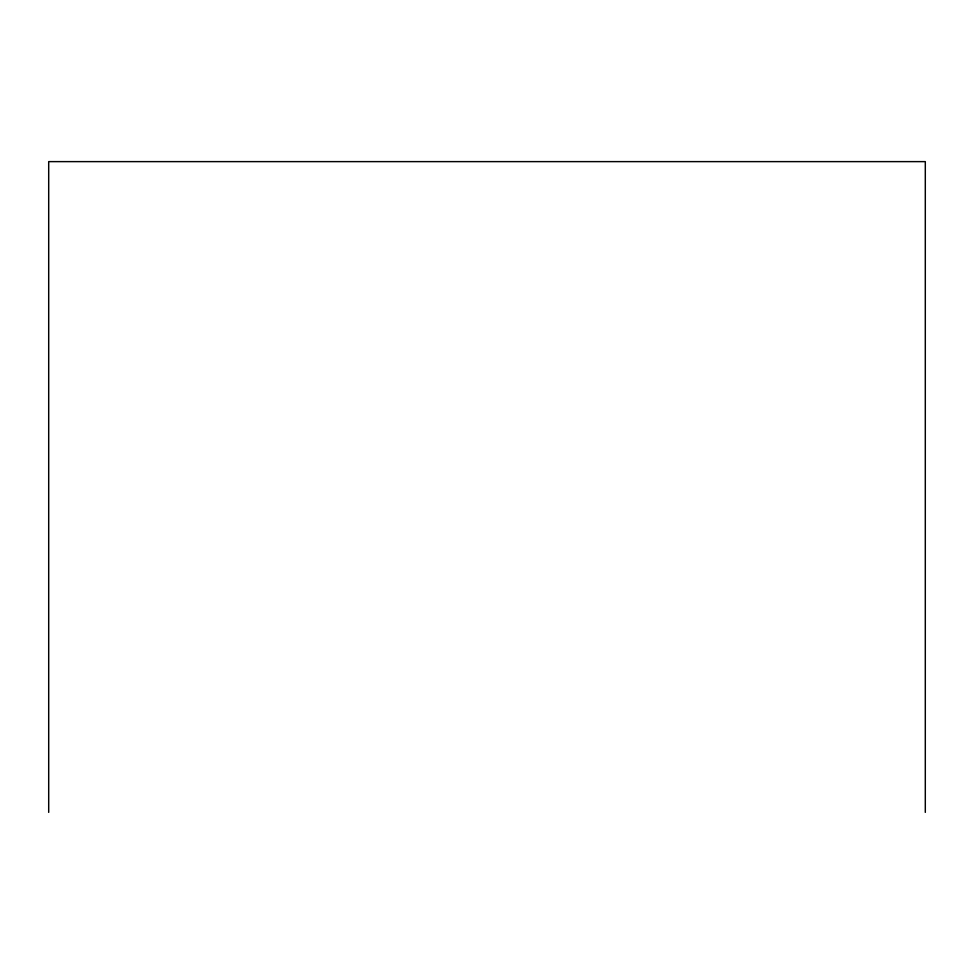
<?xml version="1.0" encoding="UTF-8"?>
<svg xmlns="http://www.w3.org/2000/svg" width="974" height="974" viewBox="0 0 974 974"><rect width="100%" height="100%" fill="white"/><g stroke="black" fill="none" stroke-linecap="round" stroke-linejoin="round"><path stroke-width="1.46" d="M925.3 812.377L925.3 161.623L48.7 161.623L48.7 812.377"/></g></svg>
